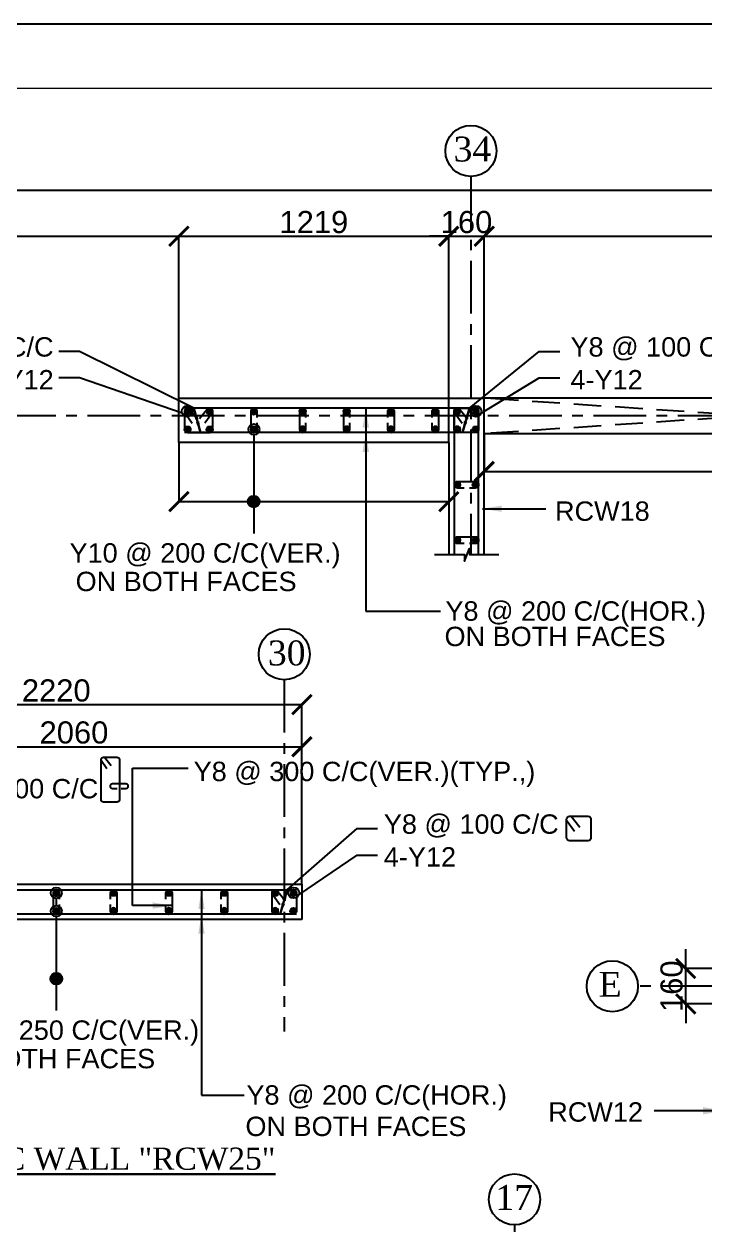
# Model space of a CAD drawing. Header units: inches. Extents: x 200139 to 352388, y -289304 to -188971.
# Drawn here: x 289048 to 301355, y -210664 to -188971 of the extents above; entities that cross this region are included whole.
import ezdxf
from ezdxf.enums import TextEntityAlignment as Align

# ---------------------------------------------------------------- set-up
doc = ezdxf.new("R2010")
doc.units = ezdxf.units.IN
doc.header["$MEASUREMENT"] = 0
doc.linetypes.add('CENTER', pattern=[50.8, 31.75, -6.35, 6.35, -6.35])
doc.linetypes.add('Hidden', pattern=[3, 2, -1])
for name, color, linetype in [('1', 8, 'Continuous'), ('160 WALL OPEING', 1, 'Continuous'), ('5', 2, 'Continuous'), ('ARROW', 5, 'Continuous'), ('DIM', 251, 'Continuous'), ('GIRD CIR', 1, 'Continuous'), ('GIRD TEXT', 4, 'Continuous'), ('GRID', 8, 'CENTER'), ('LINKS', 3, 'Continuous'), ('OPENING', 1, 'Continuous'), ('SHEAR WALL', 6, 'Continuous'), ('STRRIUPS', 6, 'Continuous'), ('Ttxt', 3, 'Continuous')]:
    doc.layers.add(name, color=color, linetype=linetype)
for name, color, linetype, lineweight in [('JKEC COLHAT', 2, 'Continuous', 20), ('Tex', 3, 'Continuous', 13), ('text', 4, 'Continuous', 30)]:
    doc.layers.add(name, color=color, linetype=linetype, lineweight=lineweight)
doc.styles.add('Arial', font='arial.ttf', dxfattribs={"height": 400})
doc.styles.add('T200', font='sanss___.ttf', dxfattribs={"height": 250})
doc.styles.add('T400', font='romantic.ttf')
doc.dimstyles.new('SCALE-25', dxfattribs={"dimtxt": 400, "dimasz": 350, "dimexe": 0, "dimexo": 0, "dimgap": 50, "dimtad": 1, "dimdec": 0, "dimlfac": 0.25, "dimzin": 0, "dimdsep": 46, "dimtxsty": 'Arial', "dimblk": 'ARCHTICK', "dimcen": 0, "dimclrd": 5, "dimclre": 8, "dimclrt": 1, "dimadec": 0, "dimazin": 0, "dimtfac": 1, "dimtdec": 0, "dimtix": 1, "dimtmove": 2, "dimatfit": 3, "dimfxl": 0, "dimtolj": 1, "dimtzin": 0, "dimlwd": -1, "dimarcsym": 0})
doc.dimstyles.new('T200', dxfattribs={"dimtxt": 300, "dimasz": 150, "dimexe": 0, "dimexo": 0, "dimgap": 5, "dimtad": 1, "dimdec": 0, "dimrnd": 5, "dimzin": 0, "dimdsep": 46, "dimtxsty": 'T200', "dimblk": 'ARCHTICK', "dimcen": 300, "dimclrd": 5, "dimclre": 252, "dimclrt": 1, "dimadec": 0, "dimazin": 0, "dimtfac": 50, "dimtdec": 0, "dimtofl": 0, "dimtmove": 2, "dimatfit": 3, "dimfxl": 1, "dimtolj": 1, "dimtzin": 0, "dimarcsym": 2})

# ---------------------------------------------------------------- blocks, each defined once
blk = doc.blocks.new('_ARCHTICK')
at = {"color": 0, "linetype": 'ByBlock', "const_width": 0.15}
blk.add_lwpolyline([(-0.5, -0.5), (0.5, 0.5)], dxfattribs=at)
blk = doc.blocks.new('*D99')
at = {"layer": 'Defpoints', "color": 0}
for p in [(301007, -206031), (302359, -206031, 15), (301719, -206671, 15)]:
    blk.add_point(p, dxfattribs=at)
at = {"layer": 'DIM', "color": 5}
for p, q in [((301007, -206031), (301007, -205681)), ((301007, -206671), (301007, -206031)), ((301007, -206671), (301007, -207021))]:
    blk.add_line(p, q, dxfattribs=at)
at = {"layer": 'DIM', "color": 8, "lineweight": -2}
for p, q in [((302359, -206031), (301007, -206031)), ((301719, -206671), (301007, -206671))]:
    blk.add_line(p, q, dxfattribs=at)
at = {"layer": 'DIM', "color": 5, "xscale": 350, "yscale": 350, "zscale": 350}
for p, rotation in [((301007, -206031), 270), ((301007, -206671), 90)]:
    blk.add_blockref('_ARCHTICK', p, dxfattribs=dict(at, rotation=rotation))
at = {"layer": 'DIM', "color": 1, "insert": (300753, -206351), "char_height": 400, "attachment_point": 5, "rotation": 90, "style": 'Arial'}
blk.add_mtext('\\A1;160', dxfattribs=at)
blk = doc.blocks.new('ARCHTICK')
at = {"color": 0, "const_width": 0.15}
blk.add_lwpolyline([(-0.5, -0.5), (0.5, 0.5)], dxfattribs=at)
blk = doc.blocks.new('R1')
at = {"layer": '5'}
h = blk.add_hatch(color=256, dxfattribs=at)
edge = h.paths.add_edge_path()
edge.add_arc((0, 0), 69.6, 0, 360)
at = {"layer": '5', "color": 6}
blk.add_circle((0, 0), 69.6, dxfattribs=at)
blk = doc.blocks.new('A$C5C0C2414')
at = {"layer": 'STRRIUPS', "ltscale": 0.2}
for p, q in [((0, 0), (158, -194)), ((-81, -72), (61, -268))]:
    blk.add_line(p, q, dxfattribs=at)
blk.add_lwpolyline([(304, -440), (-26, -440, -0.414214), (-81, -385), (-81, -55, -0.414214), (-26, 0), (304, 0, -0.414214), (359, -55), (359, -385, -0.414214)], format="xyb", close=True, dxfattribs=at)
blk = doc.blocks.new('A$C532B1B34')
at = {"layer": 'LINKS', "elevation": 0}
blk.add_lwpolyline([(406, -751), (518, -751, 1), (518, -640), (190, -640, 1), (190, -751), (309, -751)], format="xyb", dxfattribs=at)
at = {"layer": 'STRRIUPS', "ltscale": 0.2}
for p, q in [((0, 0), (158, -194)), ((-81, -72), (61, -268))]:
    blk.add_line(p, q, dxfattribs=at)
at = {"layer": 'STRRIUPS', "ltscale": 0.2, "elevation": 0}
blk.add_lwpolyline([(304, -1080), (-26, -1080, -0.414214), (-81, -1025), (-81, -55, -0.414214), (-26, 0), (304, 0, -0.414214), (359, -55), (359, -1025, -0.414214)], format="xyb", close=True, dxfattribs=at)
blk = doc.blocks.new('*D188')
at = {"layer": 'Defpoints', "color": 0}
for p in [(294071, -202024), (285831, -203709, 15), (294071, -204509, 15)]:
    blk.add_point(p, dxfattribs=at)
at = {"layer": 'DIM', "color": 8, "lineweight": -2}
for p, q in [((285831, -203709), (285831, -202024)), ((294071, -204509), (294071, -202024))]:
    blk.add_line(p, q, dxfattribs=at)
at = {"layer": 'DIM', "color": 5}
blk.add_line((285831, -202024), (294071, -202024), dxfattribs=at)
at = {"layer": 'DIM', "color": 5, "xscale": 350, "yscale": 350, "zscale": 350, "rotation": 180}
blk.add_blockref('_ARCHTICK', (285831, -202024), dxfattribs=at)
at = {"layer": 'DIM', "color": 5, "xscale": 350, "yscale": 350, "zscale": 350}
blk.add_blockref('_ARCHTICK', (294071, -202024), dxfattribs=at)
at = {"layer": 'DIM', "color": 1, "insert": (289951, -201770), "char_height": 400, "attachment_point": 5, "style": 'Arial'}
blk.add_mtext('\\A1;2060', dxfattribs=at)
blk = doc.blocks.new('*D189')
at = {"layer": 'Defpoints', "color": 0}
for p in [(294071, -201265), (285191, -204029, 15), (294071, -204509)]:
    blk.add_point(p, dxfattribs=at)
at = {"layer": 'DIM', "color": 8, "lineweight": -2}
for p, q in [((285191, -204029), (285191, -201265)), ((294071, -204509), (294071, -201265))]:
    blk.add_line(p, q, dxfattribs=at)
at = {"layer": 'DIM', "color": 5}
blk.add_line((285191, -201265), (294071, -201265), dxfattribs=at)
at = {"layer": 'DIM', "color": 5, "xscale": 350, "yscale": 350, "zscale": 350, "rotation": 180}
blk.add_blockref('_ARCHTICK', (285191, -201265), dxfattribs=at)
at = {"layer": 'DIM', "color": 5, "xscale": 350, "yscale": 350, "zscale": 350}
blk.add_blockref('_ARCHTICK', (294071, -201265), dxfattribs=at)
at = {"layer": 'DIM', "color": 1, "insert": (289631, -201011), "char_height": 400, "attachment_point": 5, "style": 'Arial'}
blk.add_mtext('\\A1;2220', dxfattribs=at)
blk = doc.blocks.new('*D310')
at = {"layer": 'Defpoints', "color": 0}
for p in [(291847, -196530, -14), (296725, -196530, -14), (296725, -197597)]:
    blk.add_point(p, dxfattribs=at)
at = {"layer": 'DIM', "color": 8, "lineweight": -2}
for p, q in [((291847, -196530), (291847, -197597)), ((296725, -196530), (296725, -197597))]:
    blk.add_line(p, q, dxfattribs=at)
at = {"layer": 'DIM', "color": 5}
blk.add_line((291847, -197597), (296725, -197597), dxfattribs=at)
at = {"layer": 'DIM', "color": 5, "xscale": 350, "yscale": 350, "zscale": 350, "rotation": 180}
blk.add_blockref('_ARCHTICK', (291847, -197597), dxfattribs=at)
at = {"layer": 'DIM', "color": 5, "xscale": 350, "yscale": 350, "zscale": 350}
blk.add_blockref('_ARCHTICK', (296725, -197597), dxfattribs=at)
blk = doc.blocks.new('*D313')
at = {"layer": 'Defpoints', "color": 0}
for p in [(291847, -192804), (267847, -195730, -59), (291847, -195730, 0)]:
    blk.add_point(p, dxfattribs=at)
at = {"layer": 'DIM', "color": 8, "lineweight": -2}
for p, q in [((267847, -195730), (267847, -192804)), ((291847, -195730), (291847, -192804))]:
    blk.add_line(p, q, dxfattribs=at)
at = {"layer": 'DIM', "color": 5}
blk.add_line((267847, -192804), (291847, -192804), dxfattribs=at)
at = {"layer": 'DIM', "color": 5, "xscale": 350, "yscale": 350, "zscale": 350, "rotation": 180}
blk.add_blockref('_ARCHTICK', (267847, -192804), dxfattribs=at)
at = {"layer": 'DIM', "color": 5, "xscale": 350, "yscale": 350, "zscale": 350}
blk.add_blockref('_ARCHTICK', (291847, -192804), dxfattribs=at)
at = {"layer": 'DIM', "color": 1, "insert": (279847, -192550), "char_height": 400, "attachment_point": 5, "style": 'Arial'}
blk.add_mtext('\\A1;6000', dxfattribs=at)
blk = doc.blocks.new('*D314')
at = {"layer": 'Defpoints', "color": 0}
for p in [(311285, -191969), (262250, -193930), (311285, -193930, -59)]:
    blk.add_point(p, dxfattribs=at)
at = {"layer": 'DIM', "color": 8, "lineweight": -2}
for p, q in [((262250, -193930), (262250, -191969)), ((311285, -193930), (311285, -191969))]:
    blk.add_line(p, q, dxfattribs=at)
at = {"layer": 'DIM', "color": 5}
blk.add_line((262250, -191969), (311285, -191969), dxfattribs=at)
at = {"layer": 'DIM', "color": 5, "xscale": 350, "yscale": 350, "zscale": 350, "rotation": 180}
blk.add_blockref('_ARCHTICK', (262250, -191969), dxfattribs=at)
at = {"layer": 'DIM', "color": 5, "xscale": 350, "yscale": 350, "zscale": 350}
blk.add_blockref('_ARCHTICK', (311285, -191969), dxfattribs=at)
at = {"layer": 'DIM', "color": 1, "insert": (286767, -191715), "char_height": 400, "attachment_point": 5, "style": 'Arial'}
blk.add_mtext('\\A1;12259', dxfattribs=at)
blk = doc.blocks.new('*D316')
at = {"layer": 'Defpoints', "color": 0}
for p in [(296725, -192804), (291847, -195730, 0), (296725, -196530, 0)]:
    blk.add_point(p, dxfattribs=at)
at = {"layer": 'DIM', "color": 8, "lineweight": -2}
for p, q in [((291847, -195730), (291847, -192804)), ((296725, -196530), (296725, -192804))]:
    blk.add_line(p, q, dxfattribs=at)
at = {"layer": 'DIM', "color": 5}
blk.add_line((291847, -192804), (296725, -192804), dxfattribs=at)
at = {"layer": 'DIM', "color": 5, "xscale": 350, "yscale": 350, "zscale": 350, "rotation": 180}
blk.add_blockref('_ARCHTICK', (291847, -192804), dxfattribs=at)
at = {"layer": 'DIM', "color": 5, "xscale": 350, "yscale": 350, "zscale": 350}
blk.add_blockref('_ARCHTICK', (296725, -192804), dxfattribs=at)
at = {"layer": 'DIM', "color": 1, "insert": (294286, -192550), "char_height": 400, "attachment_point": 5, "style": 'Arial'}
blk.add_mtext('\\A1;1219', dxfattribs=at)
blk = doc.blocks.new('*D317')
at = {"layer": 'Defpoints', "color": 0}
for p in [(297365, -192804), (297365, -195730), (296725, -196530, 0)]:
    blk.add_point(p, dxfattribs=at)
at = {"layer": 'DIM', "color": 5}
for p, q in [((296725, -192804), (296375, -192804)), ((296725, -192804), (297365, -192804)), ((297365, -192804), (297715, -192804))]:
    blk.add_line(p, q, dxfattribs=at)
at = {"layer": 'DIM', "color": 8, "lineweight": -2}
for p, q in [((296725, -196530), (296725, -192804)), ((297365, -195730), (297365, -192804))]:
    blk.add_line(p, q, dxfattribs=at)
at = {"layer": 'DIM', "color": 5, "xscale": 350, "yscale": 350, "zscale": 350}
blk.add_blockref('_ARCHTICK', (296725, -192804), dxfattribs=at)
at = {"layer": 'DIM', "color": 5, "xscale": 350, "yscale": 350, "zscale": 350, "rotation": 180}
blk.add_blockref('_ARCHTICK', (297365, -192804), dxfattribs=at)
at = {"layer": 'DIM', "color": 1, "insert": (297045, -192550), "char_height": 400, "attachment_point": 5, "style": 'Arial'}
blk.add_mtext('\\A1;160', dxfattribs=at)
blk = doc.blocks.new('*D318')
at = {"layer": 'Defpoints', "color": 0}
for p in [(306964, -192804), (297365, -195730), (306964, -195730)]:
    blk.add_point(p, dxfattribs=at)
at = {"layer": 'DIM', "color": 8, "lineweight": -2}
for p, q in [((297365, -195730), (297365, -192804)), ((306964, -195730), (306964, -192804))]:
    blk.add_line(p, q, dxfattribs=at)
at = {"layer": 'DIM', "color": 5}
blk.add_line((297365, -192804), (306964, -192804), dxfattribs=at)
at = {"layer": 'DIM', "color": 5, "xscale": 350, "yscale": 350, "zscale": 350, "rotation": 180}
blk.add_blockref('_ARCHTICK', (297365, -192804), dxfattribs=at)
at = {"layer": 'DIM', "color": 5, "xscale": 350, "yscale": 350, "zscale": 350}
blk.add_blockref('_ARCHTICK', (306964, -192804), dxfattribs=at)
at = {"layer": 'DIM', "color": 1, "insert": (302164, -192550), "char_height": 400, "attachment_point": 5, "style": 'Arial'}
blk.add_mtext('\\A1;2400', dxfattribs=at)
blk = doc.blocks.new('*D321')
at = {"layer": 'Defpoints', "color": 0}
for p in [(297365, -196370), (306964, -196370), (306964, -197052)]:
    blk.add_point(p, dxfattribs=at)
at = {"layer": 'DIM', "color": 8, "lineweight": -2}
for p, q in [((297365, -196370), (297365, -197052)), ((306964, -196370), (306964, -197052))]:
    blk.add_line(p, q, dxfattribs=at)
at = {"layer": 'DIM', "color": 5}
blk.add_line((297365, -197052), (306964, -197052), dxfattribs=at)
at = {"layer": 'DIM', "color": 5, "xscale": 350, "yscale": 350, "zscale": 350, "rotation": 180}
blk.add_blockref('_ARCHTICK', (297365, -197052), dxfattribs=at)
at = {"layer": 'DIM', "color": 5, "xscale": 350, "yscale": 350, "zscale": 350}
blk.add_blockref('_ARCHTICK', (306964, -197052), dxfattribs=at)
at = {"layer": 'DIM', "color": 1, "insert": (302164, -196798), "char_height": 400, "attachment_point": 5, "style": 'Arial'}
blk.add_mtext('\\A1;2400', dxfattribs=at)

msp = doc.modelspace()

# ---------------------------------------------------------------- hatches: boundary and pattern name
at = {"layer": 'ARROW'}
h = msp.add_hatch(color=256, dxfattribs=at)
edge = h.paths.add_edge_path()
edge.add_arc((293198.9, -197596.6), 106, 0, 360)
h = msp.add_hatch(color=256, dxfattribs=at)
edge = h.paths.add_edge_path()
edge.add_arc((289631.5, -206215.9), 106, 0, 360)

# ---------------------------------------------------------------- linework, layer by layer
at = {"layer": '1', "elevation": 59}
msp.add_lwpolyline([(296465.7, -198550.6), (297008.2, -198550.6), (297008.2, -198674.9), (297101.7, -198445), (297101.7, -198550.6), (297627.4, -198550.6)], dxfattribs=at)
at = {"layer": '160 WALL OPEING', "linetype": 'Hidden', "ltscale": 250}
for p, q in [((306963.9, -196369.6), (297364.6, -195729.6)), ((306963.9, -195729.6), (297364.6, -196369.6))]:
    msp.add_line(p, q, dxfattribs=at)
at = {"layer": '5'}
for p, q in [((297264.6, -195909.6), (291947.3, -195909.6)), ((297264.6, -196349.6, 59), (291947.3, -196349.6, 59))]:
    msp.add_line(p, q, dxfattribs=at)
for points in [[(296824.6, -195909.6), (296824.6, -198550.6)], [(297264.6, -198550.6), (297264.6, -195909.6)]]:
    msp.add_lwpolyline(points, dxfattribs=at)
at = {"layer": '5', "elevation": 73.7}
for points in [[(285291.5, -204608.8), (293971.5, -204608.8)], [(293971.5, -205048.8), (285291.5, -205048.8)]]:
    msp.add_lwpolyline(points, dxfattribs=at)
at = {"layer": 'ARROW'}
for p, q in [((293198.9, -196392.4, 59), (293198.9, -198172.4, 59)), ((289631.5, -204763.7, 73.7), (289631.5, -204894.6, 73.7)), ((289631.5, -205091.7, 73.7), (289631.5, -206791.7, 73.7))]:
    msp.add_line(p, q, dxfattribs=at)
at = {"layer": 'ARROW', "linetype": 'Continuous'}
msp.add_line((291006.2, -202410.3, 73.7), (292017, -202410.3, 73.7), dxfattribs=at)
at = {"layer": 'ARROW'}
for points, elevation in [([(292115.1, -195909.6), (290049.9, -194885.4), (289678, -194885.4)], 59), ([(297096.8, -195909.6), (298359.3, -194885.4), (298731.1, -194885.4)], 118), ([(291905, -195999.5), (290049.9, -195361.8), (289678, -195361.8)], 59), ([(297307, -195999.5), (298359.3, -195361.8), (298731.1, -195361.8)], 118), ([(293803.7, -204608.8), (295066.2, -203504.7), (295438, -203504.7)], 14.8), ([(294013.9, -204698.7), (295066.2, -203981.1), (295438, -203981.1)], 14.8)]:
    msp.add_lwpolyline(points, dxfattribs=dict(at, elevation=elevation))
for centre, radius in [((291997.3, -195965.3, -58.9), 98.5), ((297214.6, -195965.3, 118), 98.5), ((293202.3, -196293.9, 59), 98.5), ((293198.9, -197596.6, 72.5), 106), ((289631.5, -204665.2, 73.7), 98.5), ((293921.5, -204664.5, 14.8), 98.5), ((289631.5, -204993.2, 73.7), 98.5), ((289631.5, -206215.9, 87.3), 106)]:
    msp.add_circle(centre, radius, dxfattribs=at)
at = {"layer": 'Defpoints', "ltscale": 0.2}
msp.add_lwpolyline([(200138.9, -289303.9), (342472.3, -289303.9), (342472.3, -188970.6), (200138.9, -188970.6)], close=True, dxfattribs=at)
at = {"layer": 'GIRD CIR'}
for centre in [(297124.6, -191263.2, 0), (293751.6, -200355.1, 14.7), (299680.6, -206351.3, 14.7), (297912.3, -210202.1, 59)]:
    msp.add_circle(centre, 461.7, dxfattribs=at)
at = {"layer": 'GRID', "ltscale": 30}
for p, q in [((297124.6, -191724.9, 0), (297124.6, -198550.6, 0)), ((312482, -196049.6), (261175.5, -196049.6, 59)), ((293751.5, -200816.9, 14.7), (293751.5, -207169.8, 14.7)), ((316756.8, -206351.3, 14.7), (300142.3, -206351.3, 14.7)), ((297912.3, -210663.9, 59), (297912.3, -217485.2, 59))]:
    msp.add_line(p, q, dxfattribs=at)
at = {"layer": 'JKEC COLHAT', "ltscale": 0.2}
msp.add_lwpolyline([(201305.6, -288137.2), (341305.6, -288137.2), (341305.6, -190137.2), (201305.6, -190137.2)], close=True, dxfattribs=at)
at = {"layer": 'LINKS'}
for points, elevation in [([(293258.7, -196077.9), (293258.7, -195965.3, 1), (293147.3, -195965.3), (293147.3, -196293.9, 1), (293258.7, -196293.9), (293258.7, -196174.4)], 0), ([(294139.4, -196077.9), (294139.4, -195965.3, 1), (294028, -195965.3), (294028, -196293.9, 1), (294139.4, -196293.9), (294139.4, -196174.4)], 59), ([(294936, -196077.9), (294936, -195965.3, 1), (294824.6, -195965.3), (294824.6, -196293.9, 1), (294936, -196293.9), (294936, -196174.4)], 59), ([(295624.6, -196077.9), (295624.6, -195965.3, -1), (295736, -195965.3), (295736, -196293.9, -1), (295624.6, -196293.9), (295624.6, -196174.4)], 59), ([(296425, -196077.9), (296425, -195965.3, -1), (296536.3, -195965.3), (296536.3, -196293.9, -1), (296425, -196293.9), (296425, -196174.4)], 59), ([(297096.3, -197349.6), (297208.9, -197349.6, 1), (297208.9, -197238.2), (296880.3, -197238.2, 1), (296880.3, -197349.6), (296999.8, -197349.6)], 59), ([(297096.3, -198349.6), (297208.9, -198349.6, 1), (297208.9, -198238.2), (296880.3, -198238.2, 1), (296880.3, -198349.6), (296999.8, -198349.6)], 59), ([(289687.2, -204777.2), (289687.2, -204664.5, 1), (289575.8, -204664.5), (289575.8, -204993.2, 1), (289687.2, -204993.2), (289687.2, -204873.6)], 73.7), ([(290611.5, -204777.2), (290611.5, -204664.5, -1), (290722.9, -204664.5), (290722.9, -204993.2, -1), (290611.5, -204993.2), (290611.5, -204873.6)], 73.7), ([(291611.5, -204777.2), (291611.5, -204664.5, -1), (291722.9, -204664.5), (291722.9, -204993.2, -1), (291611.5, -204993.2), (291611.5, -204873.6)], 73.7), ([(292611.5, -204777.2), (292611.5, -204664.5, -1), (292722.9, -204664.5), (292722.9, -204993.2, -1), (292611.5, -204993.2), (292611.5, -204873.6)], 73.7)]:
    msp.add_lwpolyline(points, format="xyb", dxfattribs=dict(at, elevation=elevation))
at = {"layer": 'OPENING', "color": 1}
for points in [[(306963.9, -195729.6), (297364.6, -195729.6)], [(297364.6, -196369.6), (306963.9, -196369.6)]]:
    msp.add_lwpolyline(points, dxfattribs=at)
at = {"layer": 'SHEAR WALL', "color": 4}
for p, q in [((291847.3, -196529.6, 0), (291847.3, -195729.6, 0)), ((297364.6, -196369.6), (297364.6, -195729.6))]:
    msp.add_line(p, q, dxfattribs=at)
for points, elevation in [([(291847.3, -195729.6), (291847.3, -195729.6), (297364.6, -195729.6)], 0), ([(296724.6, -196529.6), (291847.3, -196529.6)], 0), ([(285831.5, -204508.8), (294071.5, -204508.8), (294071.5, -205148.8)], 14.7), ([(294071.5, -205148.8), (285831.5, -205148.8)], 14.7)]:
    msp.add_lwpolyline(points, dxfattribs=dict(at, elevation=elevation))
for points in [[(296724.6, -196529.6), (296724.6, -198550.6)], [(297364.6, -198550.6), (297364.6, -196369.6)]]:
    msp.add_lwpolyline(points, dxfattribs=at)
at = {"layer": 'STRRIUPS', "ltscale": 0.2}
for p, q in [((291964.4, -196005, 0), (292089.1, -196178, 0)), ((292053.2, -195940.5, 0), (292186.3, -196103.3, 0)), ((292352.3, -195942.2, -59), (292219.2, -196105, -59)), ((292441.2, -196006.8, -59), (292316.5, -196179.7, -59)), ((296841.6, -196005, 117.9), (296966.3, -196178, 117.9)), ((296930.5, -195940.5, 117.9), (297063.6, -196103.3, 117.9)), ((293548.5, -204704.3, 14.7), (293673.2, -204877.2, 14.7)), ((293637.4, -204639.8, 14.7), (293770.5, -204802.5, 14.7))]:
    msp.add_line(p, q, dxfattribs=at)
for points, elevation in [([(292002.3, -196349.6), (292403.7, -196349.6, 0.4142136), (292458.7, -196294.6), (292458.7, -195964.6, 0.4142136), (292403.7, -195909.6), (292002.3, -195909.6, 0.4142136), (291947.3, -195964.6), (291947.3, -196294.6, 0.4142136)], 59), ([(297209.6, -196349.6), (296879.6, -196349.6, -0.4142136), (296824.6, -196294.6), (296824.6, -195964.6, -0.4142136), (296879.6, -195909.6), (297209.6, -195909.6, -0.4142136), (297264.6, -195964.6), (297264.6, -196294.6, -0.4142136)], 117.9), ([(293916.5, -205048.8), (293586.5, -205048.8, -0.4142136), (293531.5, -204993.8), (293531.5, -204663.8, -0.4142136), (293586.5, -204608.8), (293916.5, -204608.8, -0.4142136), (293971.5, -204663.8), (293971.5, -204993.8, -0.4142136)], 14.7)]:
    msp.add_lwpolyline(points, format="xyb", close=True, dxfattribs=dict(at, elevation=elevation))

# ---------------------------------------------------------------- block references
at = {"layer": '1', "linetype": 'Hidden', "ltscale": 100, "xscale": -0.8000000000465661, "yscale": 0.8000000000465661, "zscale": 0.8000000000465661, "rotation": 270}
msp.add_blockref('R1', (292003, -195965.3, 0), dxfattribs=at)
at = {"layer": '5', "yscale": 0.8000000000465661, "zscale": 0.8000000000465661}
for p, xscale, rotation in [((292403, -195965.3, 0), -0.8000000000465661, 270), ((293203, -195965.3, 0), -0.8000000000465661, 270), ((294083.7, -195965.3, 59), 0.8000000000465661, 90.00000000000001), ((294880.3, -195965.3, 59), 0.8000000000465661, 90.00000000000001), ((295680.3, -195965.3, 59), 0.8000000000465661, 90.00000000000001), ((296480.7, -195965.3, 59), 0.8000000000465661, 90.00000000000001), ((296880.3, -195965.3, 59), 0.8000000000465661, 90.00000000000001), ((297208.9, -195965.3, 59), -0.8000000000465661, 270), ((292003, -196293.9, 0), 0.8000000000465661, 270), ((294083.7, -196293.9, 59), -0.8000000000465661, 90), ((294880.3, -196293.9, 59), -0.8000000000465661, 90), ((295680.3, -196293.9, 59), -0.8000000000465661, 90), ((296480.7, -196293.9, 59), -0.8000000000465661, 90), ((296880.3, -196293.9, 59), -0.8000000000465661, 90), ((297208.9, -196293.9, 59), 0.8000000000465661, 270), ((296880.3, -197293.9, 59), -0.8000000000465661, 90), ((297208.9, -197293.9, 59), 0.8000000000465661, 270), ((296880.3, -198293.9, 59), -0.8000000000465661, 90), ((297208.9, -198293.9, 59), 0.8000000000465661, 270), ((289631.5, -204664.5, 73.7), -0.8000000000465661, 270), ((290667.2, -204664.5, 73.7), 0.8000000000465661, 90.00000000000001), ((291667.2, -204664.5, 73.7), 0.8000000000465661, 90.00000000000001), ((292667.2, -204664.5, 73.7), 0.8000000000465661, 90.00000000000001), ((293587.2, -204664.5, 14.7), 0.8000000000465661, 90.00000000000001), ((293915.8, -204664.5, 14.7), -0.8000000000465661, 270), ((289631.5, -204993.2, 73.7), 0.8000000000465661, 270), ((290667.2, -204993.2, 73.7), -0.8000000000465661, 90), ((291667.2, -204993.2, 73.7), -0.8000000000465661, 90), ((292667.2, -204993.2, 73.7), -0.8000000000465661, 90), ((293587.2, -204993.2, 14.7), -0.8000000000465661, 90), ((293915.8, -204993.2, 14.7), 0.8000000000465661, 270)]:
    msp.add_blockref('R1', p, dxfattribs=dict(at, xscale=xscale, rotation=rotation))
at = {"layer": 'STRRIUPS', "ltscale": 0.2, "xscale": 0.8000000000465661, "yscale": 0.8000000000465661, "zscale": 0.8000000000465661, "rotation": 270}
for p in [(292403, -196293.9, 0), (293203, -196293.9, 0)]:
    msp.add_blockref('R1', p, dxfattribs=at)
at = {"layer": 'STRRIUPS', "color": 1, "xscale": 0.75, "yscale": 0.75, "zscale": 0.75}
msp.add_blockref('A$C532B1B34', (290502, -202216.4, 14.7), dxfattribs=at)
at = {"layer": 'STRRIUPS'}
msp.add_blockref('A$C5C0C2414', (298934.3, -203282, -44.2), dxfattribs=at)

# ---------------------------------------------------------------- texts
at = {"layer": 'GIRD TEXT', "ltscale": 7, "style": 'T400'}
for s, p in [('34', (296811.8, -191453.7)), ('30', (293455.8, -200555.9)), ('E', (299433.8, -206541.9)), ('17', (297567.6, -210392.3))]:
    msp.add_text(s, height=450, dxfattribs=at).set_placement(p)
at = {"layer": 'Tex', "style": 'Arial'}
for s, p in [('RCW18', (298644.8, -197944.5)), ('RCW12', (298522.7, -208797.5))]:
    msp.add_text(s, height=350, dxfattribs=at).set_placement(p)
at = {"layer": 'text', "color": 4, "style": 'T400'}
msp.add_text('%%UPLAN OF R.C WALL "RCW25"', height=400, dxfattribs=at).set_placement((289526.8, -209786.4), align=Align.BOTTOM_CENTER)
at = {"layer": 'Ttxt', "color": 4, "style": 'Arial'}
for s, p in [('Y8 @ 100 C/C', (286422.9, -194978)), ('Y8 @ 100 C/C', (298924.4, -194978)), ('4-Y12', (288279.6, -195570.9)), ('4-Y12', (298924.4, -195570.9)), ('Y10 @ 200 C/C(VER.)', (289870.8, -198699.4)), ('Y8 @ 200 C/C(HOR.)', (296664, -199748.3)), ('Y8 @ 300 C/C(VER.)(TYP.,)', (292113.8, -202646.5)), ('Y8 @ 100 C/C', (287231.3, -202957.3)), ('Y8 @ 100 C/C', (295551.3, -203597.3)), ('4-Y12', (295551.3, -204190.2)), ('Y10 @ 250 C/C(VER.)', (287315.4, -207318.7)), ('Y8 @ 200 C/C(HOR.)', (293067.7, -208490.1))]:
    msp.add_text(s, height=350, dxfattribs=at).set_placement(p)
at = {"layer": 'Ttxt', "color": 6, "style": 'Arial'}
for p in [(289980.6, -199214.1), (296647.8, -200207.8), (287425.2, -207833.4), (293049.6, -209057.3)]:
    msp.add_text('ON BOTH FACES', height=350, dxfattribs=at).set_placement(p)

# ---------------------------------------------------------------- dimensions: what is measured, and where the dimension line sits
at = {"layer": 'DIM', "color": 1}
for base, p1, p2, picture, middle in [((311284.6, -191969.4), (262250.1, -193929.6), (311284.6, -193929.6, -59), '*D314', (286767.3, -191715.2)), ((291847.3, -192804.4), (267847.3, -195729.6, -59), (291847.3, -195729.6, 0), '*D313', (279847.3, -192550.2)), ((294071.5, -201264.9), (285191.5, -204028.8, 14.7), (294071.5, -204508.8), '*D189', (289631.5, -201010.7)), ((294071.5, -202024.4), (285831.5, -203708.8, 14.7), (294071.5, -204508.8, 14.7), '*D188', (289951.5, -201770.2))]:
    dim = msp.add_linear_dim(base=base, p1=p1, p2=p2, dimstyle='SCALE-25', override={"dimldrblk": 'ARCHTICK'}, dxfattribs=at)
    dim.commit()
    dim.dimension.update_dxf_attribs({"geometry": picture, "text_midpoint": middle})
at = {"layer": 'DIM'}
for base, p1, p2, picture, middle in [((296724.6, -192804.4), (291847.3, -195729.6, 0), (296724.6, -196529.6, 0), '*D316', (294286, -192550.2)), ((297364.6, -192804.4), (296724.6, -196529.6, 0), (297364.6, -195729.6), '*D317', (297044.6, -192550.2)), ((306963.9, -192804.4), (297364.6, -195729.6), (306963.9, -195729.6), '*D318', (302164.2, -192550.2)), ((306963.9, -197052.3), (297364.6, -196369.6), (306963.9, -196369.6), '*D321', (302164.2, -196798))]:
    dim = msp.add_linear_dim(base=base, p1=p1, p2=p2, dimstyle='SCALE-25', override={"dimldrblk": 'ARCHTICK'}, dxfattribs=at)
    dim.commit()
    dim.dimension.update_dxf_attribs({"geometry": picture, "text_midpoint": middle})
dim = msp.add_linear_dim(base=(296724.6, -197596.6, 13.8), p1=(291847.3, -196529.6, 0), p2=(296724.6, -196529.6), text=' ', dimstyle='SCALE-25', override={"dimldrblk": 'ARCHTICK'}, dxfattribs=at)
dim.commit()
dim.dimension.update_dxf_attribs({"geometry": '*D310', "text_midpoint": (294286, -197596.6, 13.8)})
at = {"layer": 'DIM', "color": 1}
dim = msp.add_linear_dim(base=(301007.3, -206031.3), p1=(301718.8, -206671.3, 14.7), p2=(302358.8, -206031.3, 14.7), angle=90, dimstyle='SCALE-25', override={"dimldrblk": 'ARCHTICK'}, dxfattribs=at)
dim.commit()
dim.dimension.update_dxf_attribs({"geometry": '*D99', "text_midpoint": (300753.1, -206351.3)})

# ---------------------------------------------------------------- leaders
at = {"layer": 'ARROW'}
for points, override in [([(292238.8, -196349.6, 59), (292115.1, -195909.6, 59)], {"dimasz": 200, "dimtad": 0}), ([(292115.1, -195909.6, 59), (292238.8, -196349.6, 59)], {"dimasz": 200, "dimtad": 0}), ([(295225.5, -195909.6, 117.9), (295225.5, -199579.2, 117.9), (296572.3, -199579.2, 117.9)], {"dimasz": 350, "dimtad": 0}), ([(296973.1, -196349.6, 117.9), (297096.8, -195909.6, 117.9)], {"dimasz": 200, "dimtad": 0}), ([(297096.8, -195909.6, 117.9), (296973.1, -196349.6, 117.9)], {"dimasz": 200, "dimtad": 0}), ([(295225.5, -196349.6, 117.9), (295225.5, -199579.2, 117.9), (296572.3, -199579.2, 117.9)], {"dimasz": 350, "dimtad": 0}), ([(297332.7, -197726.2, 59), (298475.5, -197726.2, 59)], {"dimasz": 350, "dimtad": 0}), ([(291722.9, -204894.1, 73.7), (291006.2, -204894.1, 73.7), (291006.2, -202410.3, 73.7)], {"dimasz": 350, "dimtad": 0}), ([(292255.4, -204608.8, 73.7), (292255.4, -208321, 73.7), (293028.9, -208321, 73.7)], {"dimasz": 350, "dimtad": 0}), ([(293680.1, -205048.8, 14.7), (293803.7, -204608.8, 14.7)], {"dimasz": 200, "dimtad": 0}), ([(293803.7, -204608.8, 14.7), (293680.1, -205048.8, 14.7)], {"dimasz": 200, "dimtad": 0}), ([(292255.4, -205048.8, 73.7), (292255.4, -208321, 73.7), (293028.9, -208321, 73.7)], {"dimasz": 350, "dimtad": 0})]:
    msp.add_leader(points, dimstyle='T200', override=override, dxfattribs=at)
at = {"layer": 'ARROW', "linetype": 'Continuous'}
msp.add_leader([(301718.8, -208600.3, -103.2), (300433.8, -208600.3, -103.2)], dimstyle='SCALE-25', override={"dimasz": 400}, dxfattribs=at)

doc.saveas('drawing.dxf')
